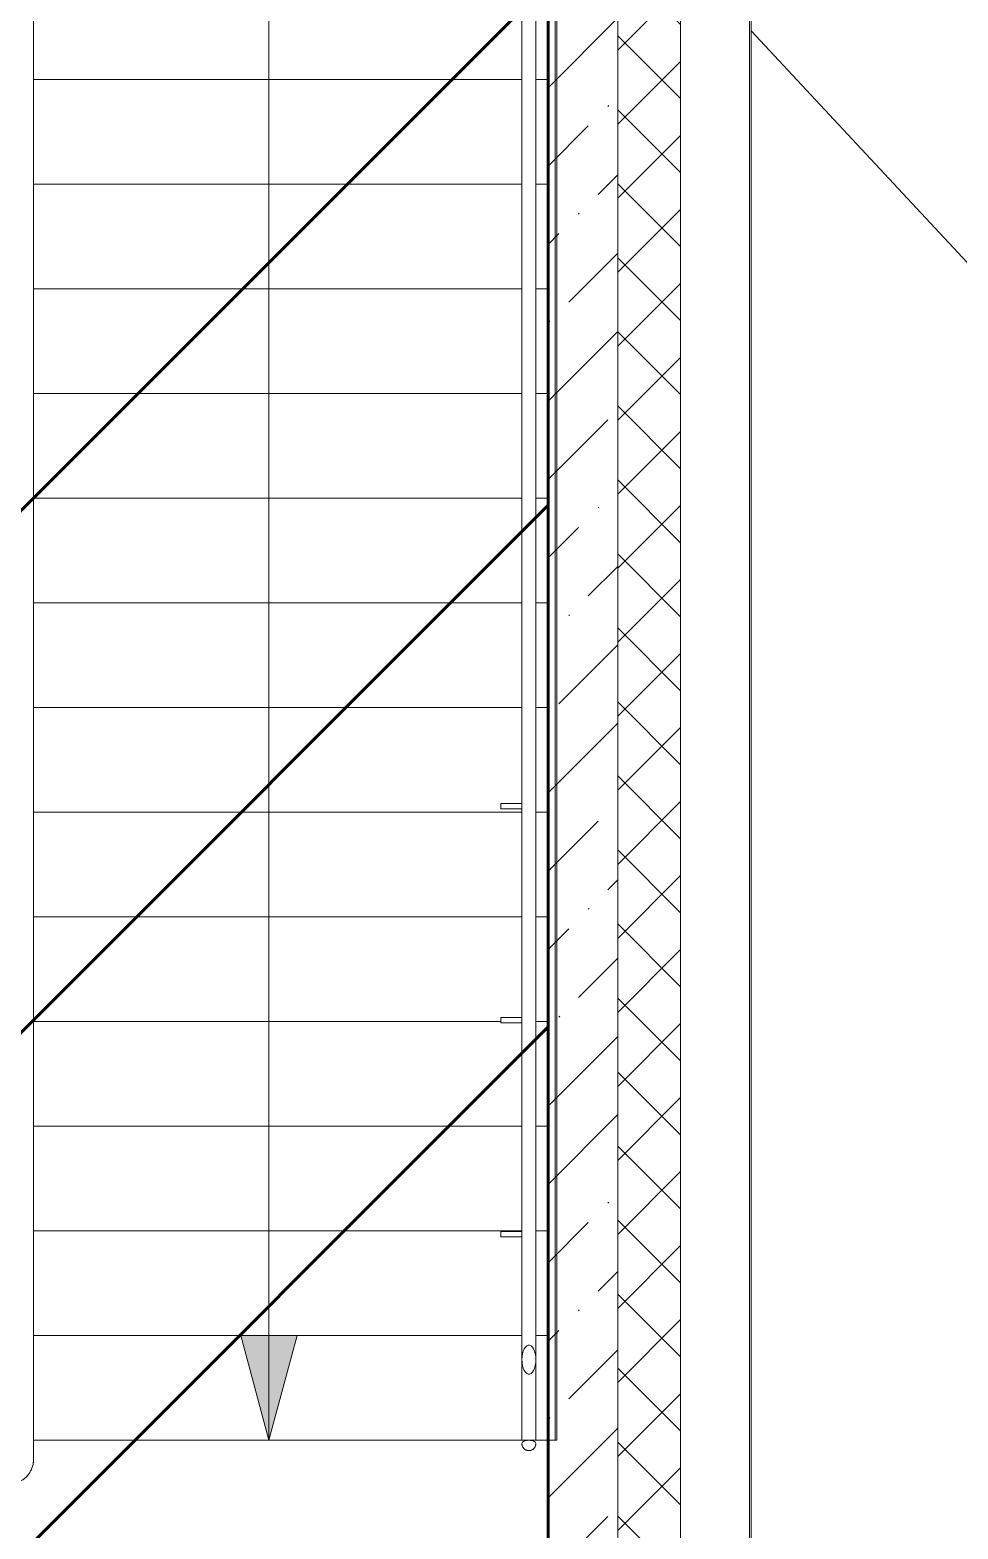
# Model space of a CAD drawing. Header units: millimetres. Extents: x -56773 to 323062, y -262288 to 76460.
# Drawn here: x 113142 to 115803, y -245663 to -241367 of the extents above; entities that cross this region are included whole.
import ezdxf

# ---------------------------------------------------------------- set-up
doc = ezdxf.new("R2010")
doc.units = ezdxf.units.MM
doc.linetypes.add('ADSK_Линия сетки', pattern=[25, 20, -2.5, 0, -2.5])
for name, color, linetype, lineweight in [('1.1) Шлифовка потолка', 5, 'Continuous', 60), ('Лестницы', 7, 'Continuous', 9), ('Ограждение', 7, 'Continuous', 9), ('Оси', 7, 'Continuous', 9), ('Панели витража', 7, 'Continuous', 9), ('Перекрытие', 7, 'Continuous', 18), ('Стены наружные', 7, 'Continuous', 18), ('Стены несущие', 7, 'Continuous', 30), ('Стены отделка', 7, 'Continuous', 30), ('Стрелки вверх', 7, 'Continuous', 18)]:
    doc.layers.add(name, color=color, linetype=linetype, lineweight=lineweight)

# ---------------------------------------------------------------- blocks, each defined once
blk = doc.blocks.new('Системная панель - 1_Алюминиевая панель RAL 1013-1387244-План выхода на кровлю_')
at = {"layer": 'Панели витража', "lineweight": 18}
for p, q in [((4390, 2.5), (-4390, 2.5)), ((-4390, -2.5), (4390, -2.5))]:
    blk.add_line(p, q, dxfattribs=at)
blk = doc.blocks.new('Ограждение - Ограждение-1378570-План выхода на кровлю_')
at = {"layer": 'Ограждение'}
for p, q in [((45620, 9405), (45620, 4905)), ((45625, 9405), (45625, 4905)), ((45625, 4905), (45575, 4905)), ((45620, 4905), (45580, 4905))]:
    blk.add_line(p, q, dxfattribs=at)
blk = doc.blocks.new('Тип верхнего поручня - Верхний поручень_Внутренний_-3274623-План выхода на кровлю_')
at = {"layer": 'Ограждение'}
for p, q in [((44085, 9490), (44085, 9484.1)), ((44125, 9484.1), (44125, 9494.4)), ((43675, 9403.4), (43675, 9393.7)), ((43715, 9393.7), (43715, 9403.4))]:
    blk.add_line(p, q, dxfattribs=at)
at = {"layer": 'Ограждение', "flags": 128}
for points in [[(43745, 9530), (43742.2, 9529.9), (43739.4, 9529.7), (43736.6, 9529.5), (43733.8, 9529.1), (43731.1, 9528.6), (43728.4, 9528), (43725.7, 9527.2), (43723, 9526.4), (43720.3, 9525.5), (43717.7, 9524.4), (43715.2, 9523.3), (43712.7, 9522.1), (43710.2, 9520.7), (43707.8, 9519.3), (43705.5, 9517.7), (43703.2, 9516.1), (43701, 9514.4), (43698.8, 9512.6), (43696.8, 9510.7), (43694.8, 9508.7), (43692.9, 9506.7), (43691, 9504.6), (43689.3, 9502.4), (43687.7, 9500.1), (43686.1, 9497.8), (43684.6, 9495.4), (43683.3, 9493), (43682, 9490.5), (43680.8, 9487.9), (43679.8, 9485.3), (43678.8, 9482.7), (43677.9, 9480), (43677.2, 9477.3), (43676.5, 9474.6), (43676, 9471.9), (43675.6, 9469.1), (43675.3, 9466.3), (43675.1, 9463.5), (43675, 9460.7)], [(44105, 9530), (44105.8, 9530), (44106.6, 9529.9), (44107.4, 9529.8), (44108.2, 9529.7), (44109, 9529.6), (44109.8, 9529.4), (44110.5, 9529.2), (44111.3, 9529), (44112, 9528.7), (44112.8, 9528.4), (44113.5, 9528.1), (44114.2, 9527.7), (44114.9, 9527.3), (44115.6, 9526.9), (44116.3, 9526.5), (44116.9, 9526), (44117.6, 9525.5), (44118.2, 9525), (44118.8, 9524.5), (44119.3, 9523.9), (44119.9, 9523.3), (44120.4, 9522.7), (44120.9, 9522.1), (44121.4, 9521.4), (44121.8, 9520.8), (44122.2, 9520.1), (44122.6, 9519.4), (44123, 9518.7), (44123.3, 9518), (44123.6, 9517.2), (44123.9, 9516.5), (44124.2, 9515.7), (44124.4, 9514.9), (44124.6, 9514.2), (44124.7, 9513.4), (44124.8, 9512.6), (44124.9, 9511.8), (44125, 9511), (44125, 9510.2), (44125, 9509.4), (44125, 9508.6), (44124.9, 9507.8), (44124.8, 9507), (44124.6, 9506.2), (44124.5, 9505.4), (44124.3, 9504.6), (44124.1, 9503.9), (44123.8, 9503.1), (44123.5, 9502.4), (44123.2, 9501.6), (44122.8, 9500.9), (44122.5, 9500.2)], [(44125, 9494.4), (44125, 9495.5), (44125, 9496.5), (44125, 9497.5), (44125, 9498.4), (44125, 9499.4), (44125, 9500.3), (44125, 9501.1), (44125, 9502), (44125, 9502.8), (44125, 9503.5), (44125, 9504.2), (44125, 9504.9), (44125, 9505.6), (44125, 9506.2), (44125, 9506.7), (44125, 9507.3), (44125, 9507.7), (44125, 9508.2), (44125, 9508.6), (44125, 9508.9), (44125, 9509.2), (44125, 9509.4), (44125, 9509.6), (44125, 9509.8), (44125, 9509.9), (44125, 9510), (44125, 9510)], [(44115.3, 9492.8), (44114.6, 9492.4), (44113.9, 9492.1), (44113.2, 9491.7), (44112.4, 9491.4), (44111.7, 9491.1), (44110.9, 9490.9), (44110.2, 9490.6), (44109.4, 9490.5), (44108.6, 9490.3), (44107.8, 9490.2), (44107, 9490.1), (44106.2, 9490), (44105.4, 9490)], [(43675, 9417.8), (43675, 9416.6), (43675, 9415.4), (43675, 9414.2), (43675, 9413), (43675, 9411.9), (43675, 9410.7), (43675, 9409.5), (43675, 9408.4), (43675, 9407.2), (43675, 9406.1), (43675, 9405), (43675, 9404), (43675, 9403.4)], [(43715, 9403.4), (43715, 9404.4), (43715, 9405.5), (43715, 9406.6), (43715, 9407.7), (43715, 9408.9), (43715, 9410), (43715, 9411.2), (43715, 9412.4), (43715, 9413.5), (43715, 9414.7), (43715, 9415.9), (43715, 9417.1), (43715, 9417.8)], [(43675, 5792.1), (43675, 5794.9), (43675, 5797.7), (43675, 5800.5), (43675, 5803.3), (43675, 5806), (43675, 5808.8), (43675, 5811.5), (43675, 5814.1), (43675, 5816.2)], [(43715, 5815.7), (43715, 5813), (43715, 5811.4)], [(43715, 5798.5), (43715, 5796.5), (43715, 5793.7), (43715, 5792.1)]]:
    blk.add_lwpolyline(points, dxfattribs=at)
at = {"layer": 'Ограждение'}
for start, end in [(81.5852, 90), (0, 90.0071), (40.7142, 79.9729), (23.3099, 36.6713), (351.7579, 21.3589), (6.6424, 10), (350, 353.356), (353.5916, 0)]:
    blk.add_arc((44105, 9510), 20, start, end, dxfattribs=at)
blk = doc.blocks.new('Тип верхнего поручня - Верхний поручень_Внутренний_-V56-План выхода на кровлю_')
at = {"layer": 'Ограждение'}
for p, q in [((44125, 9484.1), (44125, 4916.2)), ((44125, 4916.2), (44125, 4892.1)), ((44125, 4892.1), (44125, 4850))]:
    blk.add_line(p, q, dxfattribs=at)
blk.add_arc((44055, 4850), 70, 270, 360, dxfattribs=at)
blk = doc.blocks.new('Тип перил - Перила_Внутренний_-3274639-План выхода на кровлю_')
at = {"layer": 'Ограждение'}
blk.add_line((44125, 4906.6), (44125, 4916.2), dxfattribs=at)
at = {"layer": 'Ограждение', "flags": 128}
for points in [[(44125, 4892.1), (44125, 4893.3), (44125, 4894.5), (44125, 4895.7), (44125, 4896.9), (44125, 4898.1), (44125, 4899.3), (44125, 4900.4), (44125, 4901.6), (44125, 4902.7), (44125, 4903.8), (44125, 4904.9), (44125, 4906), (44125, 4906.6)], [(44113.9, 4812.1), (44115.4, 4814.5), (44116.7, 4817), (44118, 4819.5), (44119.2, 4822), (44120.2, 4824.6), (44121.2, 4827.2), (44122.1, 4829.9), (44122.8, 4832.6), (44123.5, 4835.3), (44124, 4838.1), (44124.4, 4840.8), (44124.7, 4843.6), (44124.9, 4846.4), (44125, 4849.2)]]:
    blk.add_lwpolyline(points, dxfattribs=at)
blk = doc.blocks.new('Тип перил - Перила_Внутренний_-3274763-План выхода на кровлю_')
at = {"layer": 'Ограждение'}
for p, q in [((45525, 9405), (45525, 5136.2)), ((45565, 5136.2), (45565, 9405))]:
    blk.add_line(p, q, dxfattribs=at)
at = {"layer": 'Ограждение', "flags": 128}
for points in [[(45565, 5136.2), (45564.6, 5144.8), (45563.3, 5153.1), (45561.2, 5160.6), (45558.4, 5167), (45555, 5172.1), (45551.2, 5175.7), (45547.1, 5177.5), (45542.9, 5177.5), (45538.8, 5175.7), (45535, 5172.1), (45531.6, 5167), (45528.8, 5160.6), (45526.7, 5153.1), (45525.4, 5144.8), (45525, 5136.2)], [(45565, 5136.2), (45564.6, 5127.6), (45563.3, 5119.3), (45561.2, 5111.8), (45558.4, 5105.4), (45555, 5100.3), (45551.2, 5096.7), (45547.1, 5094.9), (45542.9, 5094.9), (45538.8, 5096.7), (45535, 5100.3), (45531.6, 5105.4), (45528.8, 5111.8), (45526.7, 5119.3), (45525.4, 5127.6), (45525, 5136.2)]]:
    blk.add_lwpolyline(points, dxfattribs=at)
blk = doc.blocks.new('Тип перил - Перила_Внутренний_-3274949-План выхода на кровлю_')
at = {"layer": 'Ограждение'}
for p, q in [((45525, 5136.2), (45525, 4905)), ((45565, 4905), (45565, 5136.2))]:
    blk.add_line(p, q, dxfattribs=at)
at = {"layer": 'Ограждение', "flags": 128}
blk.add_lwpolyline([(45565, 4905), (45564.3, 4905), (45562.3, 4905), (45559.1, 4905), (45555, 4905), (45550.2, 4905), (45545, 4905), (45539.8, 4905), (45535, 4905), (45530.9, 4905), (45527.7, 4905), (45525.7, 4905), (45525, 4905)], dxfattribs=at)
blk = doc.blocks.new('Тип перил - D40-V59-План выхода на кровлю_')
at = {"layer": 'Ограждение', "flags": 128}
for points in [[(45525, 4895.3), (45525.1, 4893.7), (45525.3, 4892), (45525.6, 4890.5), (45526, 4889), (45526.6, 4887.6), (45527.2, 4886.3), (45527.8, 4885.1), (45528.5, 4884), (45529.2, 4883), (45530, 4882.1), (45530.7, 4881.4), (45531.4, 4880.7), (45532.1, 4880), (45532.8, 4879.5), (45533.5, 4879), (45534.1, 4878.5), (45534.8, 4878.2), (45535.4, 4877.8), (45536, 4877.5), (45536.5, 4877.2), (45537.1, 4877), (45537.6, 4876.8), (45538.1, 4876.6), (45538.6, 4876.4), (45539.1, 4876.2), (45539.6, 4876.1), (45540, 4876), (45540.5, 4875.9), (45540.9, 4875.8), (45541.3, 4875.7), (45541.7, 4875.6), (45542.1, 4875.5), (45542.5, 4875.5), (45542.9, 4875.4), (45543.3, 4875.4), (45543.7, 4875.4), (45544.1, 4875.3), (45544.5, 4875.3), (45544.9, 4875.3), (45545, 4875.3)], [(45565, 4895.3), (45564.9, 4893.7), (45564.7, 4892), (45564.4, 4890.5), (45564, 4889), (45563.4, 4887.6), (45562.8, 4886.3), (45562.2, 4885.1), (45561.5, 4884), (45560.8, 4883), (45560, 4882.1), (45559.3, 4881.4), (45558.6, 4880.7), (45557.9, 4880), (45557.2, 4879.5), (45556.5, 4879), (45555.9, 4878.5), (45555.2, 4878.2), (45554.6, 4877.8), (45554, 4877.5), (45553.5, 4877.2), (45552.9, 4877), (45552.4, 4876.8), (45551.9, 4876.6), (45551.4, 4876.4), (45550.9, 4876.2), (45550.4, 4876.1), (45550, 4876), (45549.5, 4875.9), (45549.1, 4875.8), (45548.7, 4875.7), (45548.3, 4875.6), (45547.9, 4875.5), (45547.5, 4875.5), (45547.1, 4875.4), (45546.7, 4875.4), (45546.3, 4875.4), (45545.9, 4875.3), (45545.5, 4875.3), (45545.1, 4875.3), (45545, 4875.3)]]:
    blk.add_lwpolyline(points, dxfattribs=at)
at = {"layer": 'Ограждение'}
for start_param, end_param in [(1.570796, 3.343169), (6.103881, 7.853982)]:
    blk.add_ellipse((45545, 4895.3), major_axis=(20, 0), ratio=0.481919, start_param=start_param, end_param=end_param, dxfattribs=at)
blk = doc.blocks.new('ADSK_Ограждение_Опоры_Г_образная - D15 высота60 консоль80-16089-План выхода на кровлю_')
at = {"layer": 'Ограждение'}
for p, q in [((-7.5, 80), (-7.5, 20)), ((-7.5, 80), (0, 80)), ((0, 80), (7.5, 80)), ((7.5, 20), (7.5, 80))]:
    blk.add_line(p, q, dxfattribs=at)

msp = doc.modelspace()

# ---------------------------------------------------------------- hatches: boundary and pattern name
at = {"layer": '1.1) Шлифовка потолка', "transparency": 33554687}
h = msp.add_hatch(dxfattribs=at)
h.set_pattern_fill('ANSI31', color=256, scale=333)
h.paths.add_polyline_path([(111202.2448, -239283.7359), (114627.2448, -239283.7359), (114627.2448, -247508.7359), (111202.2448, -247508.7359)])
at = {"layer": 'Стены наружные', "lineweight": 9}
h = msp.add_hatch(dxfattribs=at)
h.set_pattern_fill('FP_2', color=256, style=0, pattern_type=2)
h.set_pattern_definition([(45, (69027.24, -250313.7), (84.18955, 308.69595), [396.875, -79.375, 3.353, -76.022])])
h.paths.add_polyline_path([(114706.4656, -247708.7359), (114827.2448, -247708.7359), (114827.2448, -239108.7359), (114627.2448, -239108.7359), (114627.2448, -247708.7359)])
h = msp.add_hatch(dxfattribs=at)
h.set_pattern_fill('FP_4', color=256, style=0, pattern_type=2)
h.set_pattern_definition([(45, (69027.24, -250313.7), (-106.066, 106.066), []), (135, (69027.24, -250313.7), (-106.066, -106.066), [])])
h.paths.add_polyline_path([(114957.2448, -247708.7359), (115007.2448, -247708.7359), (115007.2448, -240708.7359), (114827.2448, -240708.7359), (114827.2448, -247708.7359)])
at = {"layer": 'Стрелки вверх'}
msp.add_hatch(color=256, dxfattribs=at).paths.add_polyline_path([(113827.2448, -245408.7359), (113907.6296, -245108.7359), (113746.8601, -245108.7359)])

# ---------------------------------------------------------------- linework, layer by layer
at = {"layer": '1.1) Шлифовка потолка'}
msp.add_lwpolyline([(111202.2448, -239283.7359), (114627.2448, -239283.7359), (114627.2448, -247508.7359), (111202.2448, -247508.7359)], close=True, dxfattribs=at)
at = {"layer": 'Лестницы'}
for p, q in [((114552.2448, -241508.7359), (113152.2448, -241508.7359)), ((114552.2448, -241508.7359), (113152.2448, -241508.7359)), ((114627.2448, -241508.7359), (114592.2448, -241508.7359)), ((114627.2448, -241508.7359), (114592.2448, -241508.7359)), ((114552.2448, -241808.7359), (113152.2448, -241808.7359)), ((114552.2448, -241808.7359), (113152.2448, -241808.7359)), ((114627.2448, -241808.7359), (114592.2448, -241808.7359)), ((114627.2448, -241808.7359), (114592.2448, -241808.7359)), ((114552.2448, -242108.7359), (113152.2448, -242108.7359)), ((114552.2448, -242108.7359), (113152.2448, -242108.7359)), ((114627.2448, -242108.7359), (114592.2448, -242108.7359)), ((114627.2448, -242108.7359), (114592.2448, -242108.7359)), ((114552.2448, -242408.7359), (113152.2448, -242408.7359)), ((114552.2448, -242408.7359), (113152.2448, -242408.7359)), ((114627.2448, -242408.7359), (114592.2448, -242408.7359)), ((114627.2448, -242408.7359), (114592.2448, -242408.7359)), ((114552.2448, -242708.7359), (113152.2448, -242708.7359)), ((114552.2448, -242708.7359), (113152.2448, -242708.7359)), ((114627.2448, -242708.7359), (114592.2448, -242708.7359)), ((114627.2448, -242708.7359), (114592.2448, -242708.7359)), ((114552.2448, -243008.7359), (113152.2448, -243008.7359)), ((114552.2448, -243008.7359), (113152.2448, -243008.7359)), ((114627.2448, -243008.7359), (114592.2448, -243008.7359)), ((114627.2448, -243008.7359), (114592.2448, -243008.7359)), ((114552.2448, -243308.7359), (113152.2448, -243308.7359)), ((114552.2448, -243308.7359), (113152.2448, -243308.7359)), ((114627.2448, -243308.7359), (114592.2448, -243308.7359)), ((114627.2448, -243308.7359), (114592.2448, -243308.7359)), ((114552.2448, -243608.7359), (113152.2448, -243608.7359)), ((114552.2448, -243608.7359), (113152.2448, -243608.7359)), ((114627.2448, -243608.7359), (114592.2448, -243608.7359)), ((114627.2448, -243608.7359), (114592.2448, -243608.7359)), ((114552.2448, -243908.7359), (113152.2448, -243908.7359)), ((114552.2448, -243908.7359), (113152.2448, -243908.7359)), ((114627.2448, -243908.7359), (114592.2448, -243908.7359)), ((114627.2448, -243908.7359), (114592.2448, -243908.7359)), ((114492.2448, -244208.7359), (113152.2448, -244208.7359)), ((114492.2448, -244208.7359), (113152.2448, -244208.7359)), ((114627.2448, -244208.7359), (114592.2448, -244208.7359)), ((114627.2448, -244208.7359), (114592.2448, -244208.7359)), ((114552.2448, -244508.7359), (113152.2448, -244508.7359)), ((114552.2448, -244508.7359), (113152.2448, -244508.7359)), ((114627.2448, -244508.7359), (114592.2448, -244508.7359)), ((114627.2448, -244508.7359), (114592.2448, -244508.7359)), ((114552.2448, -244808.7359), (113152.2448, -244808.7359)), ((114552.2448, -244808.7359), (113152.2448, -244808.7359)), ((114627.2448, -244808.7359), (114592.2448, -244808.7359)), ((114627.2448, -244808.7359), (114592.2448, -244808.7359)), ((114552.2448, -245108.7359), (113152.2448, -245108.7359)), ((114552.2448, -245108.7359), (113152.2448, -245108.7359)), ((114627.2448, -245108.7359), (114592.2448, -245108.7359)), ((114627.2448, -245108.7359), (114592.2448, -245108.7359)), ((114552.2448, -245408.7359), (113151.7111, -245408.7359)), ((114552.2448, -245408.7359), (113151.7111, -245408.7359)), ((114627.2448, -245408.7359), (114592.2448, -245408.7359)), ((114627.2448, -245408.7359), (114592.2448, -245408.7359))]:
    msp.add_line(p, q, dxfattribs=at)
at = {"layer": 'Оси', "color": 253, "linetype": 'ADSK_Линия сетки', "lineweight": 5, "true_color": 0xaaaaaa}
msp.add_line((114827.2448, -250570.6513), (114827.2448, -240286.2598), dxfattribs=at)
at = {"layer": 'Перекрытие'}
msp.add_line((115209.7448, -241369.4889), (116827.2448, -243103.9166), dxfattribs=at)
at = {"layer": 'Стены несущие', "lineweight": 9}
msp.add_line((114627.2448, -239308.7359), (114627.2448, -247508.7359), dxfattribs=at)
at = {"layer": 'Стены отделка', "lineweight": 9}
for p, q in [((114827.2448, -240708.7359), (114827.2448, -247708.7359)), ((115007.2448, -247888.7359), (115007.2448, -240708.7359))]:
    msp.add_line(p, q, dxfattribs=at)
at = {"layer": 'Стрелки вверх'}
for p, q in [((113827.2448, -241208.7359), (113827.2448, -241508.7359)), ((113827.2448, -241508.7359), (113827.2448, -241808.7359)), ((113827.2448, -241808.7359), (113827.2448, -242108.7359)), ((113827.2448, -242108.7359), (113827.2448, -242408.7359)), ((113827.2448, -242408.7359), (113827.2448, -242708.7359)), ((113827.2448, -242708.7359), (113827.2448, -243008.7359)), ((113827.2448, -243008.7359), (113827.2448, -243308.7359)), ((113827.2448, -243308.7359), (113827.2448, -243608.7359)), ((113827.2448, -243608.7359), (113827.2448, -243908.7359)), ((113827.2448, -243908.7359), (113827.2448, -244208.7359)), ((113827.2448, -244208.7359), (113827.2448, -244508.7359)), ((113827.2448, -244508.7359), (113827.2448, -244808.7359)), ((113827.2448, -244808.7359), (113827.2448, -245108.7359)), ((113907.6296, -245108.7359), (113746.8601, -245108.7359)), ((113746.8601, -245108.7359), (113827.2448, -245408.7359)), ((113827.2448, -245108.7359), (113827.2448, -245408.7359)), ((113827.2448, -245408.7359), (113907.6296, -245108.7359))]:
    msp.add_line(p, q, dxfattribs=at)

# ---------------------------------------------------------------- block references
at = {"layer": 'Ограждение'}
for name in ['Ограждение - Ограждение-1378570-План выхода на кровлю_', 'Тип перил - Перила_Внутренний_-3274763-План выхода на кровлю_', 'Тип перил - Перила_Внутренний_-3274949-План выхода на кровлю_', 'Тип верхнего поручня - Верхний поручень_Внутренний_-V56-План выхода на кровлю_', 'Тип верхнего поручня - Верхний поручень_Внутренний_-3274623-План выхода на кровлю_', 'Тип перил - Перила_Внутренний_-3274639-План выхода на кровлю_', 'Тип перил - D40-V59-План выхода на кровлю_']:
    msp.add_blockref(name, (69027.2448, -250313.7049), dxfattribs=at)
at = {"layer": 'Ограждение', "rotation": 89.9999999999999}
for p in [(114572.2448, -243591.3648), (114572.2448, -244204.7159), (114572.2448, -244818.0671)]:
    msp.add_blockref('ADSK_Ограждение_Опоры_Г_образная - D15 высота60 консоль80-16089-План выхода на кровлю_', p, dxfattribs=at)
at = {"layer": 'Панели витража', "rotation": 90}
msp.add_blockref('Системная панель - 1_Алюминиевая панель RAL 1013-1387244-План выхода на кровлю_', (115207.2448, -243408.7359), dxfattribs=at)

doc.saveas('drawing.dxf')
